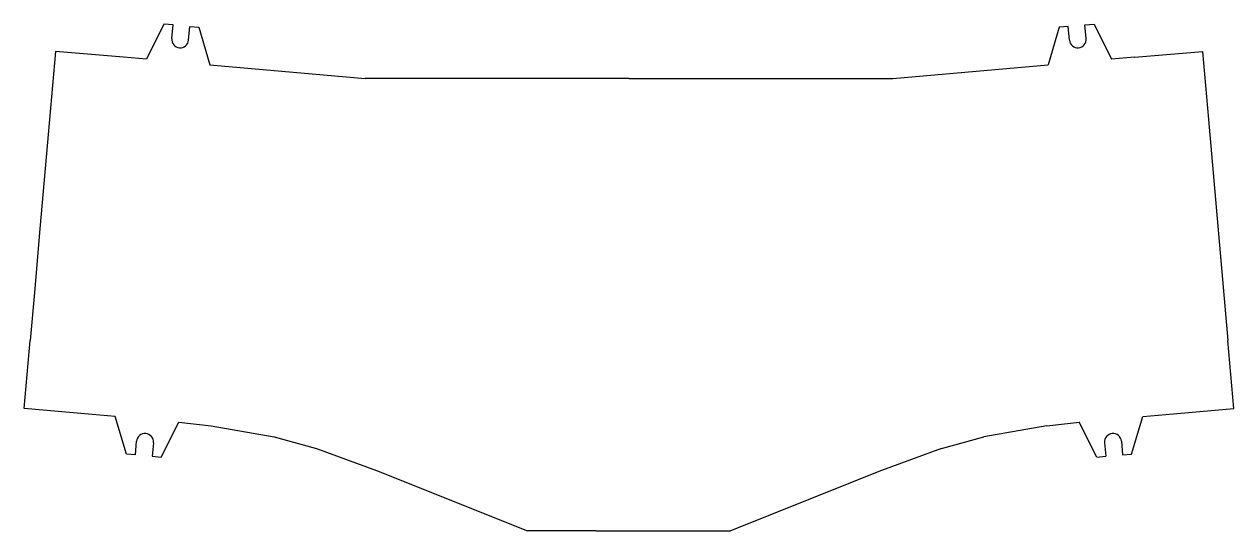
# Model space of a CAD drawing. Header units: millimetres. Extents: x -133 to 133, y -96 to 15.
import ezdxf

# ---------------------------------------------------------------- set-up
doc = ezdxf.new("R2010")
doc.units = ezdxf.units.MM
doc.layers.get('0').update_dxf_attribs({"linetype": 'CONTINUOUS'})

msp = doc.modelspace()

# ---------------------------------------------------------------- linework, layer by layer
for p, q in [((-102.06, 14.89), (-105.89, 7.2)), ((-100.06, 14.72), (-102.06, 14.89)), ((-100.33, 11.73), (-100.06, 14.72)), ((-96.64, 11.41), (-96.38, 14.4)), ((-96.38, 14.4), (-94.39, 14.22)), ((-94.39, 14.22), (-91.95, 5.98)), ((94.39, 14.22), (91.95, 5.98)), ((96.38, 14.4), (94.39, 14.22)), ((96.64, 11.41), (96.38, 14.4)), ((100.06, 14.72), (102.06, 14.89)), ((100.33, 11.73), (100.06, 14.72)), ((102.06, 14.89), (105.89, 7.2)), ((-125.87, 8.94), (-127.17, -6)), ((-110.92, 7.64), (-125.87, 8.94)), ((110.92, 7.64), (125.87, 8.94)), ((125.87, 8.94), (127.17, -6)), ((-105.89, 7.2), (-110.92, 7.64)), ((-91.95, 5.98), (-57.92, 3)), ((57.92, 3), (91.95, 5.98)), ((110.92, 7.64), (105.89, 7.2)), ((-7, 3), (-57.92, 3)), ((0, 3), (-7, 3)), ((0, 3), (7, 3)), ((7, 3), (57.92, 3)), ((-127.17, -6), (-129.27, -30.01)), ((127.17, -6), (131.41, -54.44)), ((-129.27, -30.01), (-130.49, -43.95)), ((-130.49, -43.95), (-131.41, -54.44)), ((-132.72, -69.38), (-131.41, -54.44)), ((132.72, -69.38), (131.41, -54.44)), ((-117.78, -70.69), (-132.72, -69.38)), ((-112.74, -71.13), (-117.78, -70.69)), ((-110.3, -79.37), (-112.74, -71.13)), ((110.3, -79.37), (112.74, -71.13)), ((112.74, -71.13), (117.78, -70.69)), ((117.78, -70.69), (132.72, -69.38)), ((-102.63, -80.04), (-98.8, -72.35)), ((-98.8, -72.35), (-91.67, -73.2)), ((-91.67, -73.2), (-77.88, -75.63)), ((91.67, -73.2), (77.88, -75.63)), ((91.67, -73.2), (98.8, -72.35)), ((102.63, -80.04), (98.8, -72.35)), ((-108.31, -79.55), (-108.05, -76.56)), ((-104.36, -76.88), (-104.63, -79.87)), ((-77.88, -75.63), (-68.56, -78.16)), ((68.56, -78.16), (77.88, -75.63)), ((104.36, -76.88), (104.63, -79.87)), ((108.05, -76.56), (108.31, -79.55)), ((-108.31, -79.55), (-110.3, -79.37)), ((-68.56, -78.16), (-55.41, -82.95)), ((68.56, -78.16), (55.41, -82.95)), ((108.31, -79.55), (110.3, -79.37)), ((-104.63, -79.87), (-102.63, -80.04)), ((102.63, -80.04), (104.63, -79.87)), ((-55.41, -82.95), (-22.29, -96.2)), ((55.41, -82.95), (22.29, -96.2)), ((-7.29, -96.2), (-22.29, -96.2)), ((-7.29, -96.2), (7.29, -96.2)), ((7.29, -96.2), (22.29, -96.2))]:
    msp.add_line(p, q)
for centre, start, end in [((-98.48, 11.57), 175, 355), ((98.48, 11.57), -175, 5), ((-106.21, -76.72), -5, 175), ((106.21, -76.72), 5, 185)]:
    msp.add_arc(centre, 1.85, start, end)

doc.saveas('drawing.dxf')
